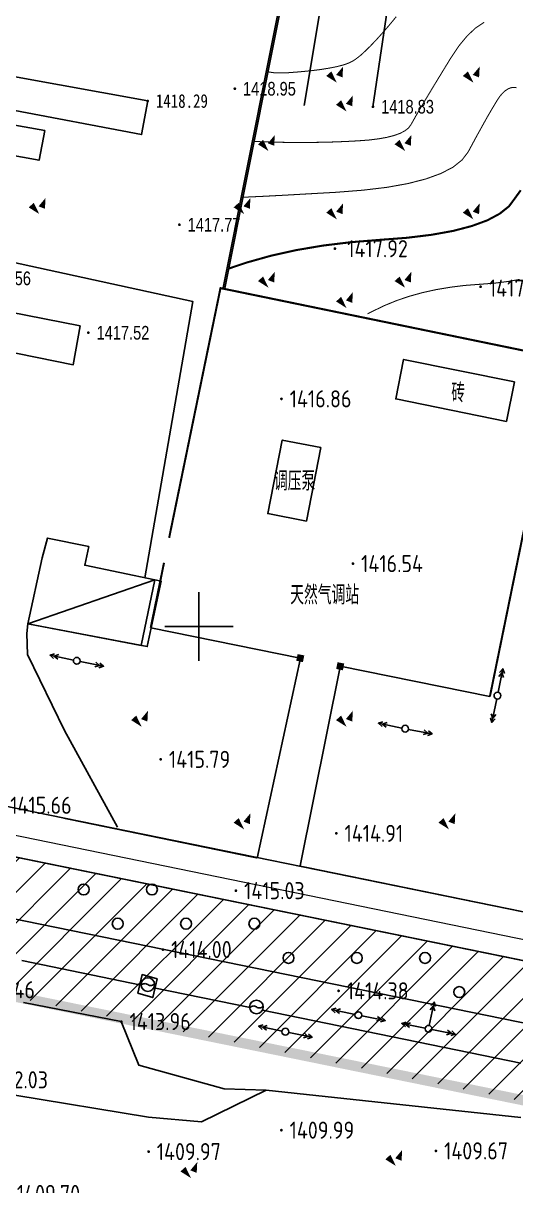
# Model space of a CAD drawing. Extents: x -2226 to 12369489, y -12501589 to 2275.
# Drawn here: x 5664106.3 to 5664178.4, y -6547689.2 to -6547519.2 of the extents above; entities that cross this region are included whole.
import ezdxf
from ezdxf.enums import TextEntityAlignment as Align

# ---------------------------------------------------------------- set-up
doc = ezdxf.new("R2010")
doc.units = 0
doc.header["$LTSCALE"] = 1000
doc.header["$MEASUREMENT"] = 0
for name, pattern in [('ACAD_ISO05W100', [34, 24, -3, 0.5, -3, 0.5, -3]), ('DASHDOT2', [0.5, 0.25, -0.125, 0, -0.125]), ('DIVIDE', [1.25, 0.5, -0.25, 0, -0.25, 0, -0.25])]:
    doc.linetypes.add(name, pattern=pattern)
doc.layers.get('0').update_dxf_attribs({"linetype": 'CONTINUOUS'})
for name, color, linetype in [('DLSS', 4, 'CONTINUOUS'), ('GCD', 8, 'CONTINUOUS'), ('PUB_TEXT', 7, 'CONTINUOUS'), ('周边地形图', 8, 'CONTINUOUS'), ('用地红线', 1, 'DIVIDE')]:
    doc.layers.add(name, color=color, linetype=linetype)
doc.layers.add('道路红线', color=1, linetype='CONTINUOUS', lineweight=0)
doc.styles.add('HZ', font='', dxfattribs={"width": 0.8})
doc.styles.get("Standard").update_dxf_attribs({"font": 'GBENOR', "bigfont": 'GBCBIG'})
doc.styles.add('SZTH', font='', dxfattribs={"width": 0.8, "height": 3})
doc.styles.get('HZ').set_extended_font_data('SimSun')
doc.styles.get('SZTH').set_extended_font_data('FZZhongDengXian-Z07S')

# ---------------------------------------------------------------- blocks, each defined once
blk = doc.blocks.new('gc046')
blk.add_circle((0, 0), 1)
for centre, start, end in [((-0.43, -0.55), 52.0967, 144.3058), ((0.43, 0.55), 232.0967, 324.3058)]:
    blk.add_arc(centre, 0.694, start, end)
blk = doc.blocks.new('gc013a')
at = {"linetype": 'Continuous'}
blk.add_line((0.5, 0), (4, 0), dxfattribs=at)
at = {"linetype": 'Continuous', "flags": 128}
for points in [[(2.77, 0.35), (3.38, 0), (2.77, -0.35)], [(3.39, 0.35), (4, 0), (3.39, -0.35)]]:
    blk.add_lwpolyline(points, dxfattribs=at)
blk = doc.blocks.new('gc170')
at = {"linetype": 'Continuous'}
blk.add_circle((0, 0), 0.5, dxfattribs=at)
blk = doc.blocks.new('gc002')
at = {"const_width": 1}
blk.add_lwpolyline([(-0.5, 0), (0.5, 0)], dxfattribs=at)
blk = doc.blocks.new('gc090')
for points in [[(1.07, 1.45, 0, 1, 0), (0.52, 0.05, 1, 1, 0)], [(-1.02, 0.41, 1, 0, 0), (0.15, -0.9, 0, 0, 0)]]:
    blk.add_lwpolyline(points, format="xyseb")
blk = doc.blocks.new('gc122')
blk.add_circle((0, 0), 0.8)
blk = doc.blocks.new('GC200')
at = {"linetype": 'Continuous', "const_width": 0.2, "flags": 128}
blk.add_lwpolyline([(-0.1, 0, 1), (0.1, 0, 1)], format="xyb", close=True, dxfattribs=at)

msp = doc.modelspace()

# ---------------------------------------------------------------- hatches: boundary and pattern name
at = {"layer": 'PUB_TEXT'}
h = msp.add_hatch(dxfattribs=at)
h.set_pattern_fill('ANSI31', color=62, scale=2, style=0)
h.set_pattern_definition([(45, (5659762.3015, -6542474.5832), (-2.245064, 2.245064), [])])
h.paths.add_polyline_path([(5663473.99, -6547974.44), (5663811.29, -6548013.16), (5663803.53, -6548018.87), (5663798.4, -6548024.15), (5663793.4, -6548031.23), (5663457.36, -6547992.66), (5663455.09, -6547991.63), (5663453.92, -6547990.57), (5663452.92, -6547988.73), (5663452.74, -6547987.81), (5663493.87, -6547525.21), (5663494.28, -6547522.42), (5663495.13, -6547520.82), (5663496.36, -6547519.38), (5663497.42, -6547518.57), (5663499.28, -6547518), (5663502.79, -6547518.35), (5664257.18, -6547672.12), (5664260.62, -6547675.58), (5664263.78, -6547680.43), (5664265.2, -6547683.16), (5664266.64, -6547686.39), (5664267.08, -6547688.5), (5664267.32, -6547692.27), (5664267.25, -6547694.09), (5664234.43, -6547954.44), (5664230.47, -6547954.27), (5664222.81, -6547955.85), (5664215.94, -6547959.91), (5664213.24, -6547962.58), (5664247.31, -6547692.36), (5664246.5, -6547690.54), (5663512.56, -6547540.76)])

# ---------------------------------------------------------------- linework, layer by layer
at = {"layer": 'DLSS', "linetype": 'Continuous', "const_width": 0.2, "flags": 128}
for points in [[(5664277.59, -6547669.16), (5664032, -6547619.06)], [(5664032, -6547626.23), (5664257.18, -6547672.12)]]:
    msp.add_lwpolyline(points, dxfattribs=at)
at = {"layer": '周边地形图'}
for p, q in [((5664142.6, -6547523.83), (5664142.37, -6547523.79)), ((5664141.62, -6547528.74), (5664141.39, -6547528.69)), ((5664140.64, -6547533.64), (5664140.41, -6547533.59)), ((5664139.66, -6547538.54), (5664139.43, -6547538.5)), ((5664138.69, -6547543.45), (5664138.45, -6547543.4)), ((5664137.71, -6547548.35), (5664137.47, -6547548.3)), ((5664136.73, -6547553.25), (5664136.49, -6547553.21)), ((5664132, -6547612.41), (5664132, -6547602.41)), ((5664127, -6547607.41), (5664137, -6547607.41))]:
    msp.add_line(p, q, dxfattribs=at)
at = {"layer": '周边地形图', "flags": 128}
for points in [[(5664135.51, -6547558.11), (5664152.89, -6547471.06), (5664153.51, -6547468.05)], [(5664135.75, -6547558.16), (5664153.13, -6547471.11), (5664153.75, -6547468.05)], [(5664158, -6547468.05), (5664157.44, -6547471.03), (5664147.38, -6547531.21)], [(5664157.47, -6547531.38), (5664166.87, -6547468.05)], [(5664032, -6547522.31), (5664060.12, -6547528.35), (5664060.27, -6547527.54), (5664085.31, -6547533.15), (5664085.88, -6547530.24), (5664101.13, -6547533.38), (5664109.41, -6547534.88), (5664108.58, -6547539.21), (5664085.76, -6547535.08), (5664084.4, -6547541.97), (5664072.62, -6547539.21), (5664071.29, -6547546.86), (5664131.09, -6547559.85), (5664124.06, -6547600.3)], [(5664045.73, -6547558.71), (5664046.06, -6547556.91), (5664050.82, -6547557.9), (5664052.23, -6547550.29), (5664096.39, -6547559.85), (5664114.6, -6547563.44), (5664113.59, -6547569.13), (5664054.3, -6547557.09), (5664053.73, -6547560.18), (5664045.7, -6547558.71)], [(5664120.05, -6547636.78), (5664112.31, -6547622.64), (5664106.87, -6547611.48), (5664106.77, -6547608.45), (5664106.92, -6547607.02), (5664124.43, -6547610.35), (5664126.47, -6547600.79), (5664125.55, -6547600.6)], [(5664106.92, -6547607.02), (5664125.55, -6547600.6)], [(5664124.93, -6547607.59), (5664146.83, -6547612.03)], [(5664140.52, -6547641.27), (5664146.87, -6547612.04)], [(5664152.68, -6547613.32), (5664146.81, -6547642.42)], [(5664152.68, -6547613.22), (5664174.61, -6547617.67)], [(5664255.39, -6547680.88), (5664032, -6547635.28)], [(5664141.82, -6547675.24), (5664132.38, -6547679.86), (5664124.59, -6547679.2), (5664105.02, -6547675.97), (5664101.42, -6547679.25), (5664098.47, -6547683.35), (5664095.96, -6547683.17), (5664091.88, -6547681.54), (5664078.54, -6547680.72), (5664071.48, -6547682.55), (5664069.34, -6547682.52), (5664067.37, -6547680.6), (5664066.89, -6547678.53), (5664070.29, -6547675.01), (5664071.98, -6547671.14), (5664068.79, -6547662.44), (5664064.59, -6547654.31), (5664048.56, -6547651.44)], [(5664123.52, -6547659.86), (5664106.05, -6547656.27)], [(5664139.48, -6547663.13), (5664125.41, -6547660.24)], [(5664179.15, -6547679.21), (5664141.82, -6547675.24), (5664135.7, -6547675.04), (5664123.19, -6547671.55), (5664120.63, -6547665.2), (5664106.31, -6547662.41)], [(5664179.15, -6547671.27), (5664141.31, -6547663.51)]]:
    msp.add_lwpolyline(points, dxfattribs=at)
at = {"layer": '周边地形图'}
for points, const_width in [([(5664140.08, -6547536.44), (5664141.41, -6547536.52), (5664143.21, -6547536.57), (5664144.99, -6547536.6), (5664146.75, -6547536.61), (5664148.5, -6547536.6), (5664150.23, -6547536.58), (5664151.94, -6547536.53), (5664153.63, -6547536.46), (5664155.31, -6547536.37), (5664156.89, -6547536.25), (5664158.29, -6547536.08), (5664159.52, -6547535.86), (5664160.57, -6547535.59), (5664161.45, -6547535.27), (5664162.15, -6547534.91), (5664162.68, -6547534.49), (5664163.03, -6547534.02), (5664163.36, -6547533.44), (5664163.79, -6547532.67), (5664164.35, -6547531.73), (5664165.02, -6547530.6), (5664165.81, -6547529.28), (5664166.71, -6547527.79), (5664167.73, -6547526.12), (5664168.87, -6547524.26), (5664170.07, -6547522.47), (5664171.29, -6547521), (5664172.51, -6547519.86), (5664173.75, -6547519.03)], 0.15), ([(5664142.11, -6547526.28), (5664143.05, -6547526.42), (5664144.89, -6547526.42), (5664146.71, -6547526.28), (5664148.35, -6547526.12), (5664149.81, -6547525.94), (5664151.11, -6547525.73), (5664152.22, -6547525.51), (5664153.17, -6547525.26), (5664153.94, -6547524.99), (5664154.53, -6547524.7), (5664155.07, -6547524.33), (5664155.69, -6547523.84), (5664156.37, -6547523.22), (5664157.13, -6547522.47), (5664157.96, -6547521.6), (5664158.86, -6547520.6), (5664159.84, -6547519.48), (5664160.88, -6547518.22)], 0.15), ([(5664138.45, -6547544.63), (5664138.94, -6547544.6), (5664141.54, -6547544.48), (5664144.59, -6547544.32), (5664148.1, -6547544.12), (5664152.05, -6547543.9), (5664156.01, -6547543.59), (5664159.53, -6547543.17), (5664162.6, -6547542.62), (5664165.24, -6547541.94), (5664167.44, -6547541.14), (5664169.2, -6547540.22), (5664170.52, -6547539.17), (5664171.41, -6547538), (5664172.05, -6547536.81), (5664172.66, -6547535.68), (5664173.24, -6547534.64), (5664173.78, -6547533.66), (5664174.29, -6547532.76), (5664174.77, -6547531.93), (5664175.22, -6547531.18), (5664175.63, -6547530.5), (5664176.02, -6547529.91), (5664176.42, -6547529.43), (5664176.83, -6547529.05), (5664177.24, -6547528.78), (5664177.65, -6547528.61), (5664178.06, -6547528.55), (5664178.49, -6547528.6)], 0.15), ([(5664136.37, -6547555.05), (5664138.96, -6547554.18), (5664142.53, -6547553.18), (5664146.27, -6547552.35), (5664150.16, -6547551.69), (5664154.21, -6547551.2), (5664158.41, -6547550.86), (5664162.47, -6547550.55), (5664166.08, -6547550.11), (5664169.24, -6547549.54), (5664171.95, -6547548.83), (5664174.22, -6547548), (5664176.03, -6547547.03), (5664177.4, -6547545.94), (5664178.31, -6547544.71), (5664179.11, -6547543.6)], 0.3), ([(5664156.68, -6547561.68), (5664157.55, -6547561.24), (5664159.22, -6547560.44), (5664160.96, -6547559.73), (5664162.79, -6547559.11), (5664164.7, -6547558.58), (5664166.69, -6547558.14), (5664168.77, -6547557.79), (5664170.93, -6547557.52), (5664173.18, -6547557.35), (5664175.35, -6547557.18), (5664177.27, -6547556.94), (5664178.96, -6547556.64)], 0.15)]:
    msp.add_lwpolyline(points, dxfattribs=dict(at, const_width=const_width))
at = {"layer": '周边地形图', "flags": 128}
for points in [[(5664104, -6547531.73), (5664123.59, -6547535.45), (5664124.49, -6547530.54), (5664104.85, -6547526.98)], [(5664177.04, -6547577.41), (5664160.82, -6547574.12), (5664161.97, -6547568.35), (5664178.19, -6547571.64)], [(5664177.04, -6547577.41), (5664160.82, -6547574.12), (5664161.97, -6547568.35), (5664178.19, -6547571.64)], [(5664109.06, -6547597.37), (5664109.84, -6547594.47), (5664115.85, -6547595.72), (5664115.28, -6547598.45), (5664125.55, -6547600.6), (5664123.55, -6547610.18), (5664106.92, -6547607.02)], [(5664123.03, -6547661.03), (5664125.22, -6547661.68), (5664125.87, -6547658.96), (5664123.68, -6547658.31)]]:
    msp.add_lwpolyline(points, close=True, dxfattribs=at)
at = {"layer": '周边地形图', "const_width": 0.2, "flags": 128}
for points in [[(5664151.8, -6547552.14, 1), (5664152, -6547552.14, 1)], [(5664173.13, -6547557.72, 1), (5664173.33, -6547557.72, 1)], [(5664143.98, -6547574.11, 1), (5664144.18, -6547574.11, 1)], [(5664143.98, -6547574.11, 1), (5664144.18, -6547574.11, 1)], [(5664154.44, -6547598.21, 1), (5664154.64, -6547598.21, 1)], [(5664154.44, -6547598.21, 1), (5664154.64, -6547598.21, 1)], [(5664146.71, -6547612.12, 1), (5664146.91, -6547612.12, 1)], [(5664126.3, -6547626.84, 1), (5664126.5, -6547626.84, 1)], [(5664152.01, -6547637.67, 1), (5664152.21, -6547637.67, 1)], [(5664152.01, -6547637.67, 1), (5664152.21, -6547637.67, 1)], [(5664137.3, -6547646.05, 1), (5664137.5, -6547646.05, 1)], [(5664137.3, -6547646.05, 1), (5664137.5, -6547646.05, 1)], [(5664126.61, -6547654.66, 1), (5664126.81, -6547654.66, 1)], [(5664152.34, -6547660.7, 1), (5664152.54, -6547660.7, 1)], [(5664120.53, -6547665.2, 1), (5664120.73, -6547665.2, 1)], [(5664143.97, -6547681.08, 1), (5664144.17, -6547681.08, 1)], [(5664124.52, -6547684.22, 1), (5664124.72, -6547684.22, 1)], [(5664166.59, -6547684.11, 1), (5664166.79, -6547684.11, 1)]]:
    msp.add_lwpolyline(points, format="xyb", close=True, dxfattribs=at)
at = {"layer": '周边地形图', "flags": 128}
for points, const_width in [([(5664174.61, -6547617.67), (5664174.61, -6547617.59), (5664184.73, -6547568.12), (5664135.15, -6547557.91), (5664127.63, -6547594.44)], 0.3), ([(5664126.88, -6547598.09), (5664124.93, -6547607.59), (5664124.93, -6547607.59)], 0.3), ([(5664032, -6547626.23), (5664179.15, -6547656.2)], 0.2), ([(5664140.52, -6547641.27), (5664112.17, -6547635.44)], 0.2), ([(5664179.15, -6547649.07), (5664146.77, -6547642.45)], 0.2)]:
    msp.add_lwpolyline(points, dxfattribs=dict(at, const_width=const_width))
at = {"layer": '周边地形图'}
msp.add_lwpolyline([(5664147.73, -6547592), (5664142.08, -6547590.9), (5664144.18, -6547580.13), (5664149.83, -6547581.23)], close=True, dxfattribs=at)
msp.add_lwpolyline([(5664147.73, -6547592), (5664142.08, -6547590.9), (5664144.18, -6547580.13), (5664149.83, -6547581.23)], close=True, dxfattribs=at)
at = {"layer": '用地红线', "color": 1, "linetype": 'ACAD_ISO05W100', "ltscale": 0.4}
msp.add_line((5664257.18, -6547672.12), (5663735.16, -6547565.78), dxfattribs=at)
at = {"layer": '用地红线', "color": 1, "linetype": 'DIVIDE', "ltscale": 15, "const_width": 1.5}
msp.add_lwpolyline([(5664246.39, -6547690.34), (5663731.16, -6547585.38), (5663512.56, -6547540.76), (5663473.99, -6547974.44), (5664201.2, -6548057.92), (5664247.28, -6547693.07), (5664247.31, -6547692.63), (5664247.31, -6547692.1), (5664246.62, -6547690.74)], close=True, dxfattribs=at)
at = {"layer": '用地红线', "color": 4, "linetype": 'DIVIDE', "ltscale": 15, "const_width": 1.5}
msp.add_lwpolyline([(5663658.06, -6547570.46), (5664246.39, -6547690.34), (5664247.31, -6547692.1), (5664237, -6547774.46), (5663641.16, -6547706.06), (5663658.06, -6547570.46)], close=True, dxfattribs=at)
at = {"layer": '道路红线', "linetype": 'DASHDOT2', "ltscale": 25}
msp.add_line((5663317.59, -6547476.81), (5664352.5, -6547688.57), dxfattribs=at)

# ---------------------------------------------------------------- block references
at = {"layer": '周边地形图', "color": 8, "zscale": 0.001}
for name, p in [('gc090', (5664152.03, -6547526.96)), ('gc090', (5664172.03, -6547526.96)), ('gc090', (5664153.46, -6547531.18)), ('gc090', (5664142.03, -6547536.96)), ('gc090', (5664162.03, -6547536.96)), ('gc090', (5664108.46, -6547546.18)), ('gc090', (5664138.46, -6547546.18)), ('gc090', (5664152.03, -6547546.96)), ('gc090', (5664172.03, -6547546.96)), ('gc090', (5664142.03, -6547556.96)), ('gc090', (5664162.03, -6547556.96)), ('gc090', (5664153.46, -6547559.94)), ('gc170', (5664114.11, -6547612.42)), ('gc170', (5664175.7, -6547617.52)), ('gc090', (5664123.46, -6547621.18)), ('gc090', (5664153.46, -6547621.18)), ('gc170', (5664162.19, -6547622.36)), ('gc090', (5664138.46, -6547636.18)), ('gc090', (5664168.46, -6547636.18)), ('gc122', (5664115.11, -6547645.88)), ('gc122', (5664125.11, -6547645.88)), ('gc122', (5664120.11, -6547650.88)), ('gc122', (5664130.11, -6547650.88)), ('gc122', (5664140.11, -6547650.88)), ('gc122', (5664145.11, -6547655.88)), ('gc122', (5664155.11, -6547655.88)), ('gc122', (5664165.11, -6547655.88)), ('gc046', (5664124.51, -6547659.79)), ('gc122', (5664170.11, -6547660.88)), ('gc046', (5664140.42, -6547663.06)), ('gc170', (5664155.34, -6547664.26)), ('gc170', (5664144.65, -6547666.68)), ('gc170', (5664165.61, -6547666.25)), ('gc170', (5664165.61, -6547666.25)), ('gc170', (5664165.61, -6547666.25)), ('gc090', (5664160.68, -6547685.42)), ('gc090', (5664130.68, -6547687.19))]:
    msp.add_blockref(name, p, dxfattribs=at)
at = {"layer": '周边地形图', "color": 8}
ref = msp.add_blockref('GC200', (5664137.25, -6547528.75), dxfattribs=dict(at, zscale=0.001))
ref.add_attrib('height', '1418.95', dxfattribs={"layer": 'GCD', "linetype": 'Continuous', "height": 2, "style": 'SZTH', "width": 0.8}).set_placement((5664138.45, -6547528.75), align=Align.MIDDLE_LEFT)
ref = msp.add_blockref('GC200', (5664124.49, -6547530.54), dxfattribs=dict(at, zscale=0.001))
ref.add_attrib('height', '1418.29', dxfattribs={"layer": 'GCD', "linetype": 'Continuous', "height": 2, "style": 'HZ', "width": 0.8}).set_placement((5664125.69, -6547530.54), align=Align.MIDDLE_LEFT)
ref = msp.add_blockref('GC200', (5664157.47, -6547531.38), dxfattribs=dict(at, zscale=0.001))
ref.add_attrib('height', '1418.83', dxfattribs={"layer": 'GCD', "linetype": 'Continuous', "height": 2, "style": 'SZTH', "width": 0.8}).set_placement((5664158.67, -6547531.38), align=Align.MIDDLE_LEFT)
ref = msp.add_blockref('GC200', (5664129.14, -6547548.64), dxfattribs=dict(at, zscale=0.001))
ref.add_attrib('height', '1417.77', dxfattribs={"layer": 'GCD', "linetype": 'Continuous', "height": 2, "style": 'SZTH', "width": 0.8}).set_placement((5664130.34, -6547548.64), align=Align.MIDDLE_LEFT)
ref = msp.add_blockref('GC200', (5664098.46, -6547556.48), dxfattribs=dict(at, zscale=0.001))
ref.add_attrib('height', '1417.56', dxfattribs={"layer": 'GCD', "linetype": 'Continuous', "height": 2, "style": 'SZTH', "width": 0.8}).set_placement((5664099.66, -6547556.48), align=Align.MIDDLE_LEFT)
ref = msp.add_blockref('GC200', (5664115.8, -6547564.44), dxfattribs=dict(at, zscale=0.001))
ref.add_attrib('height', '1417.52', dxfattribs={"layer": 'GCD', "linetype": 'Continuous', "height": 2, "style": 'SZTH', "width": 0.8}).set_placement((5664117, -6547564.44), align=Align.MIDDLE_LEFT)
at = {"layer": '周边地形图', "color": 8, "zscale": 0.001}
for name, p, rotation in [('gc013a', (5664114.11, -6547612.42), 168.4161133199444), ('gc013a', (5664114.11, -6547612.42), 348.3213497425818), ('gc002', (5664146.83, -6547612.03), 348.5322356321042), ('gc002', (5664152.68, -6547613.22), 168.5322356321043), ('gc013a', (5664175.7, -6547617.52), 78.60831812636378), ('gc013a', (5664175.7, -6547617.52), 258.2975656996138), ('gc013a', (5664162.19, -6547622.36), 168.3213497425818), ('gc013a', (5664162.19, -6547622.36), 349.2495854559299), ('gc013a', (5664155.34, -6547664.26), 168.0846277515677), ('gc013a', (5664165.61, -6547666.25), 78.29756569961377), ('gc013a', (5664155.34, -6547664.26), 349.0426392333362), ('gc013a', (5664165.61, -6547666.25), 169.0426392333362), ('gc013a', (5664144.65, -6547666.68), 168.4889966646666), ('gc013a', (5664144.65, -6547666.68), 348.2686586830619), ('gc013a', (5664165.61, -6547666.25), 348.7747154929446)]:
    msp.add_blockref(name, p, dxfattribs=dict(at, rotation=rotation))

# ---------------------------------------------------------------- texts
at = {"layer": '周边地形图'}
for s, height, p in [('1417.92', 2.5, (5664158.15, -6547552.14)), ('1417.65', 2.5, (5664178.92, -6547557.91)), ('砖', 2.8, (5664169.95, -6547573.1)), ('调压泵', 2.8, (5664146, -6547586.02)), ('天然气调站', 2.8, (5664150.4, -6547602.63))]:
    msp.add_text(s, height=height, dxfattribs=at).set_placement(p, align=Align.MIDDLE)
for s, p in [('1416.86', (5664145.28, -6547574.11)), ('1416.54', (5664155.74, -6547598.21)), ('1415.79', (5664127.6, -6547626.84)), ('1415.66', (5664104.36, -6547633.56)), ('1414.91', (5664153.31, -6547637.67)), ('1414.91', (5664153.31, -6547637.67)), ('1415.03', (5664138.6, -6547646.05)), ('1415.03', (5664138.6, -6547646.05)), ('1414.00', (5664127.91, -6547654.66)), ('1414.46', (5664098.88, -6547660.54)), ('1414.38', (5664153.64, -6547660.7)), ('1413.96', (5664121.83, -6547665.2)), ('1412.03', (5664101.11, -6547673.71)), ('1409.99', (5664145.27, -6547681.08)), ('1409.97', (5664125.82, -6547684.22)), ('1409.67', (5664167.89, -6547684.11)), ('1409.70', (5664105.33, -6547690.34))]:
    msp.add_text(s, height=2.5, dxfattribs=at).set_placement(p, align=Align.MIDDLE_LEFT)

doc.saveas('drawing.dxf')
